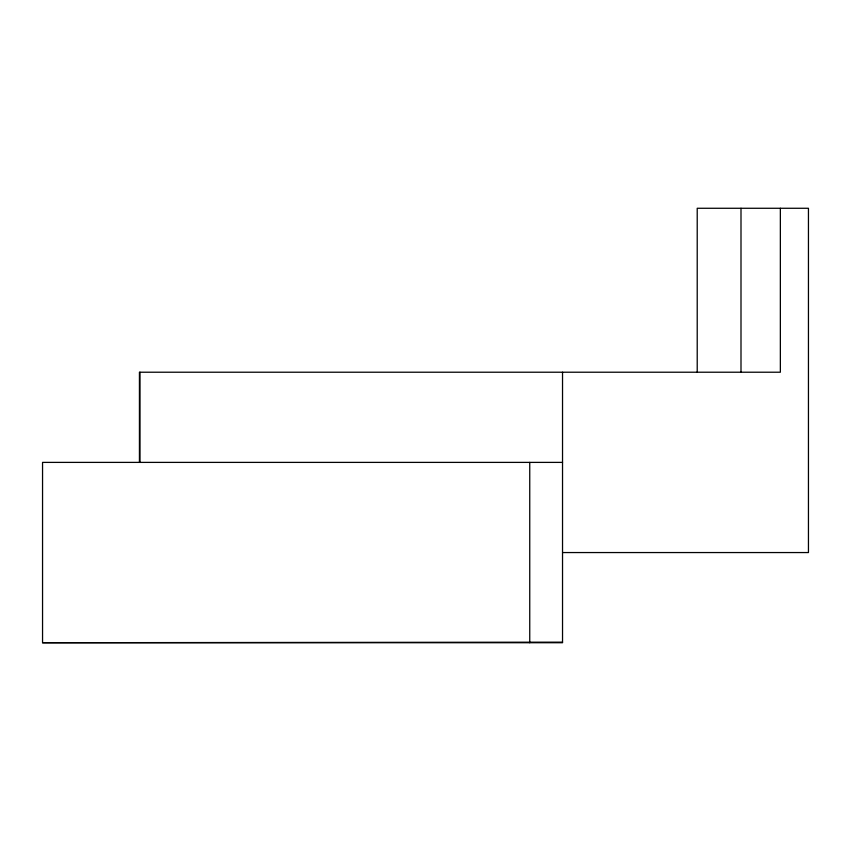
<?xml version="1.0" encoding="UTF-8"?>
<svg xmlns="http://www.w3.org/2000/svg" width="851" height="851" viewBox="0 0 851 851"><rect width="100%" height="100%" fill="white"/><g stroke="black" fill="none" stroke-linecap="round" stroke-linejoin="round"><path stroke-width="1.28" d="M562.532 462.391L42.55 462.391L42.55 642.728L562.532 642.165M562.532 552.554L808.45 552.554L808.45 208.272L697.214 208.272L697.214 372.217M42.55 642.728L562.532 642.728L562.532 372.217M780.356 208.272L780.356 372.217L139.436 372.217L139.436 462.391M740.998 208.272L740.998 372.217M529.747 462.391L529.747 642.728M139.947 372.217L139.947 462.391"/></g></svg>
